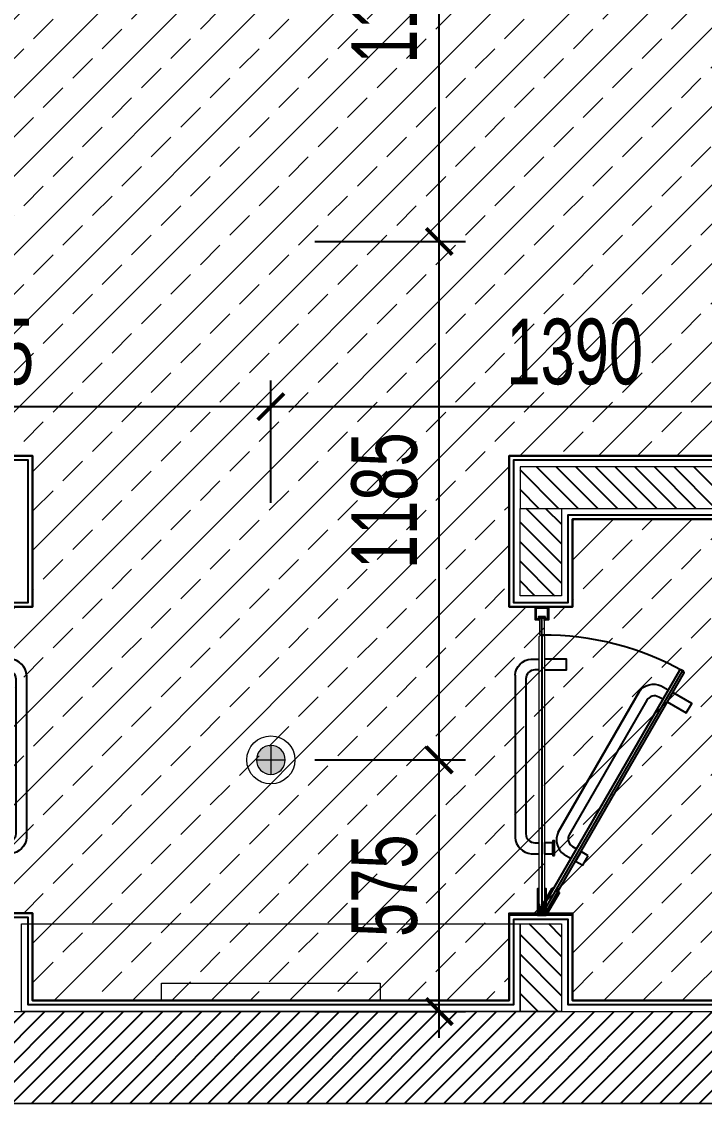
# Model space of a CAD drawing. Header units: millimetres. Extents: x -343543 to 400519, y -115663 to 104219.
# Drawn here: x -229699 to -228137, y 3000 to 5473 of the extents above; entities that cross this region are included whole.
import ezdxf
from ezdxf.xclip import XClip

# ---------------------------------------------------------------- set-up
doc = ezdxf.new("R2010")
doc.units = ezdxf.units.MM
doc.header["$XCLIPFRAME"] = 0
doc.linetypes.add('XREF MAT BANG TUONG XAY$0$CENTER', pattern=[50.8, 31.75, -6.35, 6.35, -6.35])
doc.layers.get('0').update_dxf_attribs({"color": 231, "lineweight": 0})
doc.layers.get('DefPoints').update_dxf_attribs({"color": 191})
for name, color, linetype, lineweight in [('A-CLNG', 157, 'Continuous', 25), ('A-PATT', 252, 'Continuous', 9), ('A-SYMBOLS', 10, 'Continuous', 13), ('fix lighting', 2, 'Continuous', 5), ('SME-E-LTG-DIM', 55, 'Continuous', 18), ('XREF MAT BANG TUONG XAY$0$01.Xref _MB T1$0$A-DOOR', 8, 'Continuous', 9), ('XREF MAT BANG TUONG XAY$0$01.Xref _MB T1$0$A-FURN', 8, 'Continuous', 5), ('XREF MAT BANG TUONG XAY$0$01.Xref _MB T1$0$A-TEXT', 8, 'Continuous', 25), ('XREF MAT BANG TUONG XAY$0$A-GRID', 8, 'XREF MAT BANG TUONG XAY$0$CENTER', 15), ('XREF MAT BANG TUONG XAY$0$A-WALL-INT', 8, 'Continuous', 9)]:
    doc.layers.add(name, color=color, linetype=linetype, lineweight=lineweight)
for name, color, linetype in [('XREF MAT BANG TUONG XAY$0$A-FNSH', 8, 'Continuous'), ('XREF MAT BANG TUONG XAY$0$A-FURN', 8, 'Continuous'), ('XREF MAT BANG TUONG XAY$0$A-PATT', 8, 'Continuous'), ('XREF MAT BANG TUONG XAY$0$FF-FURN', 8, 'Continuous')]:
    doc.layers.add(name, color=color, linetype=linetype)
doc.styles.add('SM-DIMTEXT', font='SME.shx', dxfattribs={"width": 0.7})
doc.dimstyles.new('SDIM-100', dxfattribs={"dimscale": 100, "dimtxt": 2, "dimasz": 0.6, "dimexe": 0.6, "dimexo": 0.2, "dimgap": 0.5, "dimtad": 1, "dimdec": 0, "dimzin": 12, "dimtxsty": 'SM-DIMTEXT', "dimblk": 'ARCHTICK', "dimblk1": 'ARCHTICK', "dimblk2": 'ARCHTICK', "dimcen": 0.12, "dimdle": 0.6, "dimclrd": 7, "dimclre": 8, "dimadec": 0, "dimazin": 3, "dimtfac": 2, "dimtix": 1, "dimtmove": 1, "dimatfit": 3, "dimfxl": 1, "dimtzin": 0, "dimarcsym": 1})

# ---------------------------------------------------------------- blocks, each defined once
blk = doc.blocks.new('XREF MAT BANG TUONG XAY$0$00.xref_IKIGAI_Truc')
at = {"layer": 'XREF MAT BANG TUONG XAY$0$A-GRID', "color": 8, "ltscale": 20}
blk.add_lwpolyline([(-2907.5, 3000), (42750, 3000)], dxfattribs=at)
blk = doc.blocks.new('XREF MAT BANG TUONG XAY$0$xref_IKIGAI_Cot')
at = {"layer": 'XREF MAT BANG TUONG XAY$0$A-GRID', "color": 8, "ltscale": 20}
blk.add_lwpolyline([(-2907.5, 3000), (42750, 3000)], dxfattribs=at)
blk = doc.blocks.new('XREF MAT BANG TUONG XAY$0$YLD.Studio-04-132')
at = {"layer": 'XREF MAT BANG TUONG XAY$0$FF-FURN', "color": 8}
blk.add_lwpolyline([(-6, 25), (6, 25), (6, 30), (15, 30), (15, 0), (-15, 0), (-15, 30), (-6, 30), (-6, 25)], dxfattribs=at)
blk.add_lwpolyline([(-8, 23), (8, 23), (8, 28), (13, 28), (13, 2), (-13, 2), (-13, 28), (-8, 28)], close=True, dxfattribs=at)
for centre, start, end in [((-4.8, 30.3), 99.564, 194.9242), ((4.8, 30.3), 345.0758, 80.436)]:
    blk.add_arc(centre, 1.25, start, end, dxfattribs=at)
blk = doc.blocks.new('XREF MAT BANG TUONG XAY$0$YLD.Studio-04-207')
at = {"layer": 'XREF MAT BANG TUONG XAY$0$FF-FURN', "color": 8, "ltscale": 150}
for p, q in [((-40, -52), (-10, 0)), ((-10, 0), (7.3, -10)), ((-321.3, -559.3), (-5.3, -11.9)), ((-22.7, -62), (7.3, -10)), ((-40, -52), (-36.5, -54)), ((-26.1, -60), (-22.7, -62))]:
    blk.add_line(p, q, dxfattribs=at)
for points in [[(-9.1, -9.7), (-11.3, -10.3), (-325, -553.7), (-323.9, -557.8), (-318.7, -560.8), (-314.6, -559.7), (-1.6, -17.5), (-2.7, -13.4)], [(-8.6, -29.7), (-6, -31.2), (4, -13.8), (-11.6, -4.8), (-21.6, -22.2), (-19, -23.7), (-10.5, -8.9), (-0.1, -14.9)]]:
    blk.add_lwpolyline(points, close=True, dxfattribs=at)
at = {"layer": 'XREF MAT BANG TUONG XAY$0$FF-FURN', "color": 8, "ltscale": 100}
blk.add_lwpolyline([(-105.8, -136), (-89.4, -145.5), (-76.9, -123.9), (-93.3, -114.4)], close=True, dxfattribs=at)
at = {"layer": 'XREF MAT BANG TUONG XAY$0$FF-FURN', "color": 8, "ltscale": 150}
for points in [[(-222.4, -510.8), (-37, -189.7, 0.368054), (-50.6, -139), (-66.5, -129.9)], [(-276.4, -493.5), (-267.3, -498.7, 0.414214), (-240, -491.4), (-62.6, -184.1, 0.414214), (-69.9, -156.8), (-79, -151.5)], [(-37, -189.7), (-222.4, -510.8, -0.368054), (-273, -524.3), (-288.9, -515.1)]]:
    blk.add_lwpolyline(points, format="xyb", dxfattribs=at)
at = {"layer": 'XREF MAT BANG TUONG XAY$0$FF-FURN', "color": 8, "ltscale": 100}
blk.add_lwpolyline([(-286.8, -487.5), (-330.1, -462.4), (-342.6, -484.1), (-299.3, -509.1)], dxfattribs=at)
at = {"layer": 'XREF MAT BANG TUONG XAY$0$FF-FURN', "color": 8, "ltscale": 150}
blk.add_arc((-8.5, 1.5), 641.5, 240.5261, 270.7566, dxfattribs=at)
blk = doc.blocks.new('XREF MAT BANG TUONG XAY$0$YLD.Studio-04-126')
at = {"layer": 'XREF MAT BANG TUONG XAY$0$01.Xref _MB T1$0$A-DOOR', "color": 8}
blk.add_lwpolyline([(4.4, -8), (6, -9.6), (6, -637), (3, -640), (-3, -640), (-6, -637), (-6, -9.6), (-4.4, -8)], close=True, dxfattribs=at)
at = {"layer": 'XREF MAT BANG TUONG XAY$0$FF-FURN', "color": 8}
blk.add_line((0, -640), (0, -8), dxfattribs=at)
for points in [[(6, -60), (10, -60), (10, 0), (-10, 0), (-10, -60), (-6, -60)], [(-6, -560.6), (-56, -560.6), (-56, -585.6), (-6, -585.6)]]:
    blk.add_lwpolyline(points, dxfattribs=at)
for points in [[(-6, -25), (-9, -25), (-9, -5), (9, -5), (9, -25), (6, -25), (6, -8), (-6, -8)], [(-29, -136.3), (-29, -170.1), (-25, -170.1), (-25, -136.3)], [(-25, -165.7), (-6, -165.7), (-6, -140.7), (-25, -140.7)]]:
    blk.add_lwpolyline(points, close=True, dxfattribs=at)
for points in [[(61.5, -548.6), (61.5, -177.8, 0.368054), (24.4, -140.7), (6, -140.7)], [(6, -560.6), (16.5, -560.6, 0.414214), (36.5, -540.6), (36.5, -185.7, 0.414214), (16.5, -165.7), (6, -165.7)], [(61.5, -548.6, -0.36855), (24.4, -585.6), (6, -585.6)]]:
    blk.add_lwpolyline(points, format="xyb", dxfattribs=at)
blk = doc.blocks.new('*U221')
at = {"layer": 'XREF MAT BANG TUONG XAY$0$A-PATT'}
h = blk.add_hatch(dxfattribs=at)
h.set_pattern_fill('ANSI31', color=8, scale=10)
h.set_pattern_definition([(45, (39801.808, -11293.564), (-22.45064, 22.45064), [])])
h.paths.add_polyline_path([(-38.7, 47.5), (4316.3, 47.5), (4316.3, -162.5), (-38.7, -162.5)])
at = {"layer": 'XREF MAT BANG TUONG XAY$0$A-WALL-INT', "color": 8}
blk.add_lwpolyline([(-38.7, 47.5), (4316.3, 47.5), (4316.3, -162.5), (-38.7, -162.5)], close=True, dxfattribs=at)
blk = doc.blocks.new('*U223')
at = {"layer": 'XREF MAT BANG TUONG XAY$0$A-PATT'}
h = blk.add_hatch(dxfattribs=at)
h.set_pattern_fill('ANSI31', color=8, scale=10)
h.set_pattern_definition([(45, (35646.79, -11178.564), (-22.45064, 22.45064), [])])
h.paths.add_polyline_path([(-38.7, 47.5), (161.3, 47.5), (161.3, -47.5), (-38.7, -47.5)])
at = {"layer": 'XREF MAT BANG TUONG XAY$0$A-WALL-INT', "color": 8}
blk.add_lwpolyline([(-38.7, 47.5), (161.3, 47.5), (161.3, -47.5), (-38.7, -47.5)], close=True, dxfattribs=at)
blk = doc.blocks.new('*U224')
at = {"layer": 'XREF MAT BANG TUONG XAY$0$A-PATT'}
h = blk.add_hatch(dxfattribs=at)
h.set_pattern_fill('ANSI31', color=8, scale=10)
h.set_pattern_definition([(45, (36991.79, -11178.564), (-22.45064, 22.45064), [])])
h.paths.add_polyline_path([(-38.7, 47.5), (1506.3, 47.5), (1506.3, -47.5), (-38.7, -47.5)])
at = {"layer": 'XREF MAT BANG TUONG XAY$0$A-WALL-INT', "color": 8}
blk.add_lwpolyline([(-38.7, 47.5), (1506.3, 47.5), (1506.3, -47.5), (-38.7, -47.5)], close=True, dxfattribs=at)
blk = doc.blocks.new('XREF MAT BANG TUONG XAY$0$01.Xref _MB T1$0$Phong tam')
at = {"color": 8}
blk.add_line((-2950, 1070), (-2950, 1109), dxfattribs=at)
at = {"layer": 'XREF MAT BANG TUONG XAY$0$01.Xref _MB T1$0$A-DOOR', "color": 8, "elevation": 0}
blk.add_lwpolyline([(-2947, 1109), (-2953, 1109), (-2955, 1107), (-2955, 1072), (-2953, 1070), (-2947, 1070), (-2945, 1072), (-2945, 1107)], close=True, dxfattribs=at)
at = {"layer": 'XREF MAT BANG TUONG XAY$0$01.Xref _MB T1$0$A-FURN', "color": 8}
blk.add_lwpolyline([(-2900, 210), (-1760, 210), (-1760, 410), (-2900, 410)], close=True, dxfattribs=at)
blk.add_lwpolyline([(-2900, 210), (-1760, 210), (-1760, 410), (-2900, 410)], close=True, dxfattribs=at)
blk.add_lwpolyline([(-2900, 210), (-1760, 210), (-1760, 410), (-2900, 410)], close=True, dxfattribs=at)
at = {"color": 8, "xscale": -1, "rotation": 180}
for name, p in [('XREF MAT BANG TUONG XAY$0$YLD.Studio-04-132', (-2950, 1135)), ('XREF MAT BANG TUONG XAY$0$YLD.Studio-04-207', (-2950, 430))]:
    blk.add_blockref(name, p, dxfattribs=at)
at = {"layer": 'XREF MAT BANG TUONG XAY$0$01.Xref _MB T1$0$A-DOOR', "color": 8, "xscale": -1, "rotation": 180}
blk.add_blockref('XREF MAT BANG TUONG XAY$0$YLD.Studio-04-126', (-2950, 430), dxfattribs=at)
at = {"layer": 'XREF MAT BANG TUONG XAY$0$01.Xref _MB T1$0$A-DOOR', "color": 8, "rotation": 180}
blk.add_blockref('XREF MAT BANG TUONG XAY$0$YLD.Studio-04-126', (-1710, 430), dxfattribs=at)
at = {"layer": 'XREF MAT BANG TUONG XAY$0$A-FURN', "color": 8, "rotation": 180}
blk.add_blockref('*U224', (-2938.7, 1407.5), dxfattribs=at)
at = {"layer": 'XREF MAT BANG TUONG XAY$0$A-FURN', "color": 8}
for name, p, xscale, rotation in [('*U223', (-2947.5, 1321.3), -1.000000000000001, 90), ('*U223', (-2947.5, 371.3), -1.000000000000001, 90), ('*U221', (-4316.3, 47.5), -1, 180)]:
    blk.add_blockref(name, p, dxfattribs=dict(at, xscale=xscale, rotation=rotation))
blk = doc.blocks.new('XREF MAT BANG NOI THAT')
at = {"color": 8}
for points in [[(33180, 3410), (34270, 3410), (34270, 3235), (33180, 3235)], [(33975, 3235), (33475, 3235), (33475, 3275), (33975, 3275)]]:
    blk.add_lwpolyline(points, close=True, dxfattribs=at)
blk = doc.blocks.new('01.Xref _MB T1')
at = {"color": 8}
blk.add_lwpolyline([(39999.98286, 2999.99997), (40000.00012, 19400), (-0.00011, 19399.99891), (0.00011, 2999.99997), (8394.99073, 2999.9999), (8394.99073, -99.99996), (31605.0109, -99.99952), (31605.0109, 3000.00035)], close=True, dxfattribs=at)
at = {"layer": 'XREF MAT BANG TUONG XAY$0$A-FNSH', "color": 8}
for points in [[(35825.01179, 9975.00168), (35825.01906, 4469.99998), (34280.0013, 4469.99998), (34280.0013, 4144.99998), (34405.0013, 4144.99998), (34405.0013, 4344.99988), (35825.0192, 4345.00177), (35825.02045, 3414.99996), (35735.02005, 3414.99996), (35735.02005, 3224.99987), (34405.00076, 3225.00003), (34405.00076, 3419.99982), (34280.00076, 3420.00004), (34280.00076, 3225.00016), (33170.00184, 3225.00016), (33170.00184, 3425.00004), (33045.0013, 3424.99982)], [(33045.0013, 4144.99998), (33170.0013, 4144.99998), (33170.0013, 4469.99998), (31620.0013, 4470.00014)], [(35815.01181, 9965.00167), (35815.01905, 4479.99998), (34270.0013, 4479.99998), (34270.0013, 4134.99998), (34415.0013, 4134.99998), (34415.0013, 4334.99989), (35815.01921, 4335.00176), (35815.02044, 3424.99996), (35725.02005, 3424.99996), (35725.02005, 3234.99987), (34415.00076, 3235.00003), (34415.00076, 3429.9998), (34270.00076, 3430.00006), (34270.00076, 3235.00016), (33180.00184, 3235.00016), (33180.00184, 3435.00006), (33035.0013, 3434.9998)], [(33035.0013, 4134.99998), (33180.0013, 4134.99998), (33180.0013, 4479.99998), (31630.0013, 4480.00014)]]:
    blk.add_lwpolyline(points, dxfattribs=at)
at = {"color": 8}
blk.add_blockref('XREF MAT BANG TUONG XAY$0$00.xref_IKIGAI_Truc', (0.00011, 0), dxfattribs=at)
ref = blk.add_blockref('XREF MAT BANG TUONG XAY$0$xref_IKIGAI_Cot', (-0.00927, -0.00001), dxfattribs=at)
XClip(ref).set_block_clipping_path([(-1610.3425959283, -2225.6693134198), (41829.1295208634, 21555.8819575264)])
at = {"layer": 'XREF MAT BANG TUONG XAY$0$01.Xref _MB T1$0$A-TEXT', "color": 8, "xscale": -1}
blk.add_blockref('XREF MAT BANG TUONG XAY$0$01.Xref _MB T1$0$Phong tam', (31395.0001, 2999.99999), dxfattribs=at)
at = {"layer": 'A-PATT', "color": 8}
blk.add_blockref('XREF MAT BANG NOI THAT', (0, 0), dxfattribs=at)
blk = doc.blocks.new('_ArchTick')
at = {"color": 0, "linetype": 'ByBlock', "const_width": 0.15}
blk.add_lwpolyline([(-0.5, -0.5), (0.5, 0.5)], dxfattribs=at)
blk = doc.blocks.new('*D1266')
at = {"layer": 'DefPoints', "color": 0, "transparency": 16777216}
for p in [(-229129, 4592.5), (-230524, 4352.4), (-229129, 4352.4)]:
    blk.add_point(p, dxfattribs=at)
at = {"layer": 'SME-E-LTG-DIM', "color": 8, "lineweight": -2, "transparency": 16777216}
for p, q in [((-230524, 4372.4), (-230524, 4652.5)), ((-229129, 4372.4), (-229129, 4652.5))]:
    blk.add_line(p, q, dxfattribs=at)
at = {"layer": 'SME-E-LTG-DIM', "color": 7, "lineweight": -2, "transparency": 16777216}
blk.add_line((-230584, 4592.5), (-229069, 4592.5), dxfattribs=at)
at = {"layer": 'SME-E-LTG-DIM', "color": 7, "lineweight": -2, "transparency": 16777216, "xscale": 60, "yscale": 60, "zscale": 60, "rotation": 180}
blk.add_blockref('_ArchTick', (-230524, 4592.5), dxfattribs=at)
at = {"layer": 'SME-E-LTG-DIM', "color": 7, "lineweight": -2, "transparency": 16777216, "xscale": 60, "yscale": 60, "zscale": 60}
blk.add_blockref('_ArchTick', (-229129, 4592.5), dxfattribs=at)
at = {"layer": 'SME-E-LTG-DIM', "color": 0, "transparency": 16777216, "insert": (-229826.5, 4717.5), "char_height": 150, "attachment_point": 5, "style": 'SM-DIMTEXT'}
blk.add_mtext('1395', dxfattribs=at)
blk = doc.blocks.new('*D1267')
at = {"layer": 'DefPoints', "color": 0, "transparency": 16777216}
for p in [(-227739, 4592.5), (-229129, 4352.4), (-227739, 4352.4)]:
    blk.add_point(p, dxfattribs=at)
at = {"layer": 'SME-E-LTG-DIM', "color": 8, "lineweight": -2, "transparency": 16777216}
for p, q in [((-229129, 4372.4), (-229129, 4652.5)), ((-227739, 4372.4), (-227739, 4652.5))]:
    blk.add_line(p, q, dxfattribs=at)
at = {"layer": 'SME-E-LTG-DIM', "color": 7, "lineweight": -2, "transparency": 16777216}
blk.add_line((-229189, 4592.5), (-227679, 4592.5), dxfattribs=at)
at = {"layer": 'SME-E-LTG-DIM', "color": 7, "lineweight": -2, "transparency": 16777216, "xscale": 60, "yscale": 60, "zscale": 60, "rotation": 180}
blk.add_blockref('_ArchTick', (-229129, 4592.5), dxfattribs=at)
at = {"layer": 'SME-E-LTG-DIM', "color": 7, "lineweight": -2, "transparency": 16777216, "xscale": 60, "yscale": 60, "zscale": 60}
blk.add_blockref('_ArchTick', (-227739, 4592.5), dxfattribs=at)
at = {"layer": 'SME-E-LTG-DIM', "color": 0, "transparency": 16777216, "insert": (-228434, 4717.5), "char_height": 150, "attachment_point": 5, "style": 'SM-DIMTEXT'}
blk.add_mtext('1390', dxfattribs=at)
blk = doc.blocks.new('*D1270')
at = {"layer": 'DefPoints', "color": 0, "transparency": 16777216}
for p in [(-229048.7, 3785), (-228743.8, 3785), (-229048.7, 3210)]:
    blk.add_point(p, dxfattribs=at)
at = {"layer": 'SME-E-LTG-DIM', "color": 7, "lineweight": -2, "transparency": 16777216}
blk.add_line((-228743.8, 3150), (-228743.8, 3845), dxfattribs=at)
at = {"layer": 'SME-E-LTG-DIM', "color": 8, "lineweight": -2, "transparency": 16777216}
for p, q in [((-229028.7, 3785), (-228683.8, 3785)), ((-229028.7, 3210), (-228683.8, 3210))]:
    blk.add_line(p, q, dxfattribs=at)
at = {"layer": 'SME-E-LTG-DIM', "color": 7, "lineweight": -2, "transparency": 16777216, "xscale": 60, "yscale": 60, "zscale": 60}
for p, rotation in [((-228743.8, 3785), 90), ((-228743.8, 3210), 270)]:
    blk.add_blockref('_ArchTick', p, dxfattribs=dict(at, rotation=rotation))
at = {"layer": 'SME-E-LTG-DIM', "color": 0, "transparency": 16777216, "insert": (-228868.8, 3497.5), "char_height": 150, "attachment_point": 5, "rotation": 90, "style": 'SM-DIMTEXT'}
blk.add_mtext('575', dxfattribs=at)
blk = doc.blocks.new('*D1271')
at = {"layer": 'DefPoints', "color": 0, "transparency": 16777216}
for p in [(-229048.7, 4970), (-228743.8, 4970), (-229048.7, 3785)]:
    blk.add_point(p, dxfattribs=at)
at = {"layer": 'SME-E-LTG-DIM', "color": 7, "lineweight": -2, "transparency": 16777216}
blk.add_line((-228743.8, 3725), (-228743.8, 5030), dxfattribs=at)
at = {"layer": 'SME-E-LTG-DIM', "color": 8, "lineweight": -2, "transparency": 16777216}
for p, q in [((-229028.7, 4970), (-228683.8, 4970)), ((-229028.7, 3785), (-228683.8, 3785))]:
    blk.add_line(p, q, dxfattribs=at)
at = {"layer": 'SME-E-LTG-DIM', "color": 7, "lineweight": -2, "transparency": 16777216, "xscale": 60, "yscale": 60, "zscale": 60}
for p, rotation in [((-228743.8, 4970), 90), ((-228743.8, 3785), 270)]:
    blk.add_blockref('_ArchTick', p, dxfattribs=dict(at, rotation=rotation))
at = {"layer": 'SME-E-LTG-DIM', "color": 0, "transparency": 16777216, "insert": (-228868.8, 4377.5), "char_height": 150, "attachment_point": 5, "rotation": 90, "style": 'SM-DIMTEXT'}
blk.add_mtext('1185', dxfattribs=at)
blk = doc.blocks.new('*D1272')
at = {"layer": 'DefPoints', "color": 0, "transparency": 16777216}
for p in [(-229048.7, 6095), (-228743.8, 6095), (-229048.7, 4970)]:
    blk.add_point(p, dxfattribs=at)
at = {"layer": 'SME-E-LTG-DIM', "color": 7, "lineweight": -2, "transparency": 16777216}
blk.add_line((-228743.8, 4910), (-228743.8, 6155), dxfattribs=at)
at = {"layer": 'SME-E-LTG-DIM', "color": 8, "lineweight": -2, "transparency": 16777216}
for p, q in [((-229028.7, 6095), (-228683.8, 6095)), ((-229028.7, 4970), (-228683.8, 4970))]:
    blk.add_line(p, q, dxfattribs=at)
at = {"layer": 'SME-E-LTG-DIM', "color": 7, "lineweight": -2, "transparency": 16777216, "xscale": 60, "yscale": 60, "zscale": 60}
for p, rotation in [((-228743.8, 6095), 90), ((-228743.8, 4970), 270)]:
    blk.add_blockref('_ArchTick', p, dxfattribs=dict(at, rotation=rotation))
at = {"layer": 'SME-E-LTG-DIM', "color": 0, "transparency": 16777216, "insert": (-228868.8, 5532.5), "char_height": 150, "attachment_point": 5, "rotation": 90, "style": 'SM-DIMTEXT'}
blk.add_mtext('1125', dxfattribs=at)
blk = doc.blocks.new('XR-TRAN_SANH$0$A$C896e62ca')
at = {"layer": 'A-PATT', "true_color": 0x848484}
h = blk.add_hatch(color=252, dxfattribs=at)
h.dxf.hatch_style = 1
edge = h.paths.add_edge_path()
edge.add_arc((0, 0), 33, 0, 360)
at = {"color": 0, "linetype": 'ByBlock'}
for p, q in [((0, 33), (0, -33)), ((33, 0), (-33, 0))]:
    blk.add_line(p, q, dxfattribs=at)
blk.add_circle((0, 0), 33, dxfattribs=at)
for start, end in [(90, 270), (270, 90)]:
    blk.add_arc((0, 0), 55, start, end, dxfattribs=at)

msp = doc.modelspace()

# ---------------------------------------------------------------- block references
at = {"layer": 'A-SYMBOLS'}
msp.add_blockref('01.Xref _MB T1', (-262854, 0), dxfattribs=at)

# ---------------------------------------------------------------- next in the draw order: hatches: boundary and pattern name
at = {"layer": 'A-PATT'}
h = msp.add_hatch(dxfattribs=at)
h.set_pattern_fill('ANSI33', color=256, scale=20, double=1)
h.set_pattern_definition([(45, (-262854.02, -1e-05), (-89.80256, 89.80256), []), (45, (-262764.22, -1e-05), (-89.80256, 89.80256), [63.5, -31.75])])
h.paths.add_polyline_path([(-227039, 9965), (-231224, 9965), (-231224, 8980), (-230029, 8980), (-230029, 8835), (-231224, 8835), (-231224, 7855), (-230029, 7855), (-230029, 7710), (-231224, 7710), (-231224, 6730), (-230029, 6730), (-230029, 6585), (-231224, 6585), (-231224, 5605), (-230029, 5605), (-230029, 5460), (-231224, 5460), (-231224, 4480), (-229674, 4480), (-229674, 4135), (-229819, 4135), (-229819, 4335), (-231224, 4335), (-231224, 3235), (-229819, 3235), (-229819, 3435), (-229674, 3435), (-229674, 3235), (-228584, 3235), (-228584, 3435), (-228439, 3435), (-228439, 3235), (-227129, 3235), (-227129, 3425), (-227039, 3425), (-227039, 4335), (-228439, 4335), (-228439, 4135), (-228584, 4135), (-228584, 4480), (-227039, 4480)])

# ---------------------------------------------------------------- next in the draw order: linework, layer by layer
at = {"layer": 'A-CLNG', "color": 251}
for points in [[(-229819, 3435), (-229674, 3435), (-229674, 3235), (-228584, 3235), (-228584, 3435), (-228439, 3435), (-228439, 3235), (-227129, 3235), (-227129, 3425), (-227039, 3425), (-227039, 4335), (-228439, 4335), (-228439, 4135), (-228584, 4135), (-228584, 4480), (-227039, 4480), (-227039, 9965)], [(-231224, 4480), (-229674, 4480), (-229674, 4135), (-229819, 4135)]]:
    msp.add_lwpolyline(points, dxfattribs=at)

# ---------------------------------------------------------------- next in the draw order: block references
at = {"layer": 'fix lighting', "xscale": -1}
msp.add_blockref('XR-TRAN_SANH$0$A$C896e62ca', (-229129, 3785), dxfattribs=at)

# ---------------------------------------------------------------- next in the draw order: dimensions: what is measured, and where the dimension line sits
at = {"layer": 'SME-E-LTG-DIM'}
for base, p1, p2, picture, middle in [((-228743.8, 6095), (-229048.7, 4970), (-229048.7, 6095), '*D1272', (-228868.8, 5532.5)), ((-228743.8, 4970), (-229048.7, 3785), (-229048.7, 4970), '*D1271', (-228868.8, 4377.5)), ((-228743.8, 3785), (-229048.7, 3210), (-229048.7, 3785), '*D1270', (-228868.8, 3497.5))]:
    dim = msp.add_linear_dim(base=base, p1=p1, p2=p2, angle=90, dimstyle='SDIM-100', override={"dimtxt": 1.5, "dimtfill": 0}, dxfattribs=at)
    dim.commit()
    dim.dimension.update_dxf_attribs({"geometry": picture, "text_midpoint": middle})
for base, p1, p2, picture, middle in [((-229129, 4592.5), (-230524, 4352.4), (-229129, 4352.4), '*D1266', (-229826.5, 4717.5)), ((-227739, 4592.5), (-229129, 4352.4), (-227739, 4352.4), '*D1267', (-228434, 4717.5))]:
    dim = msp.add_linear_dim(base=base, p1=p1, p2=p2, dimstyle='SDIM-100', override={"dimtxt": 1.5, "dimtfill": 0}, dxfattribs=at)
    dim.commit()
    dim.dimension.update_dxf_attribs({"geometry": picture, "text_midpoint": middle})

doc.saveas('drawing.dxf')
